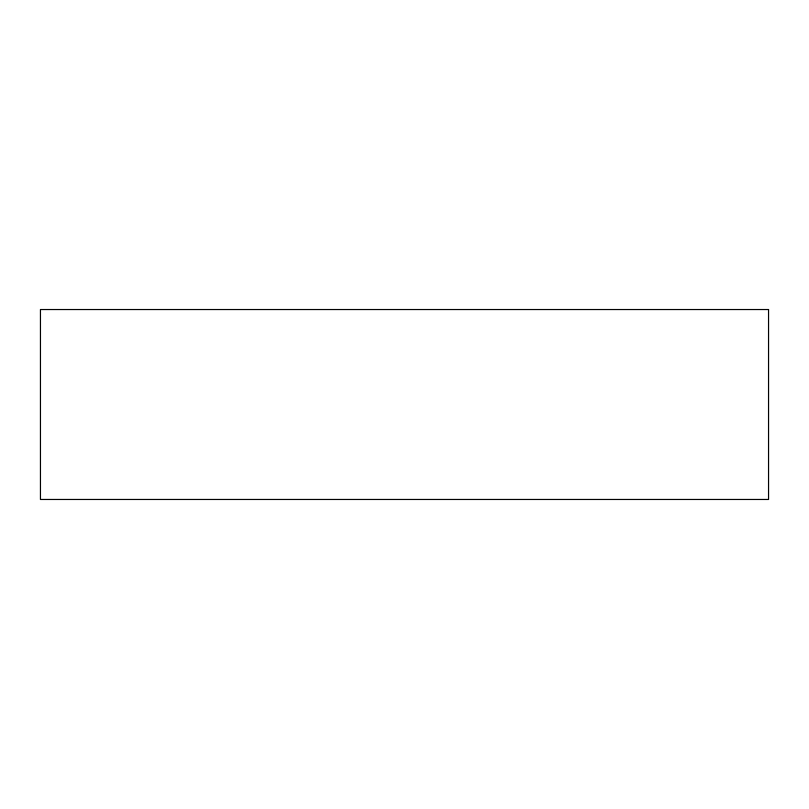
<?xml version="1.0" encoding="UTF-8"?>
<svg xmlns="http://www.w3.org/2000/svg" width="809" height="809" viewBox="0 0 809 809"><rect width="100%" height="100%" fill="white"/><g stroke="black" fill="none" stroke-linecap="round" stroke-linejoin="round"><path stroke-width="1.21" d="M768.55 309.534L40.45 309.534L40.45 499.466L768.55 499.466L768.55 309.534"/></g></svg>
